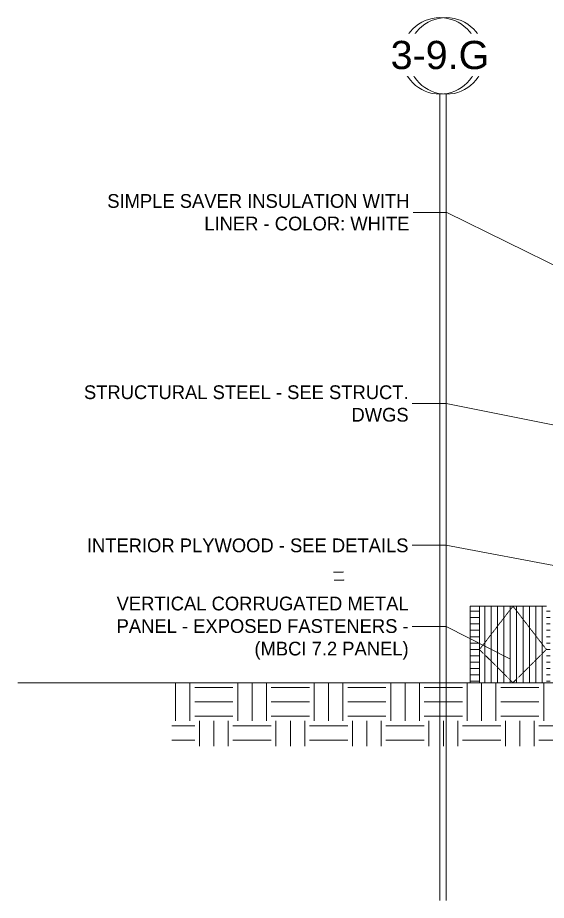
# Model space of a CAD drawing. Header units: inches. Extents: x 21386 to 98813, y -290 to 853.
# Drawn here: x 31053 to 31716, y -273 to 835 of the extents above; entities that cross this region are included whole.
import ezdxf

# ---------------------------------------------------------------- set-up
doc = ezdxf.new("R2010")
doc.units = ezdxf.units.IN
doc.header["$MEASUREMENT"] = 0
doc.linetypes.add('Dash 1_16_', pattern=[0.125, 0.0625, -0.0625])
doc.linetypes.add('Grid Line 1_2_', pattern=[0.875, 0.5, -0.125, 0.125, -0.125])
for name, color, linetype, lineweight in [('A-ANNO-IDEN', 131, 'Continuous', 9), ('A-DETL', 90, 'Continuous', 70), ('A-DOOR', 31, 'Continuous', 13), ('A-FLOR-LEVL', 51, 'Continuous', 9), ('A-WALL', 113, 'Continuous', 13), ('A-WALL-PATT', 111, 'Continuous', 25), ('C-TOPO', 7, 'Continuous', 13), ('S-GRID', 1, 'Continuous', 9), ('S-GRID-IDEN', 1, 'Continuous', 9)]:
    doc.layers.add(name, color=color, linetype=linetype, lineweight=lineweight)
doc.styles.add('Arial_2', font='arial.ttf', dxfattribs={"height": 35.407186})
doc.styles.add('Century Gothic', font='GOTHIC.TTF', dxfattribs={"height": 17.245342})
pattern_1 = [(180, (21214.803, 337.75), (-1e-15, -8), [])]

# ---------------------------------------------------------------- blocks, each defined once
blk = doc.blocks.new('dumpster door - one-1001559-Building Section - North_South looking East _ Fitness Center')
at = {"layer": 'A-DOOR', "lineweight": 9}
h = blk.add_hatch(dxfattribs=at)
h.set_pattern_fill('FP_44', color=8, style=0, pattern_type=2)
h.set_pattern_definition([(90, (21007.053, 0), (8, -5e-16), [])])
h.paths.add_polyline_path([(20941.1, 0), (21025.1, 0), (21025.1, 96), (20941.1, 96), (20941.1, 76.5)], flags=0)
at = {"layer": 'A-DOOR', "color": 8, "linetype": 'Dash 1_16_', "lineweight": 9}
for p, q in [((20941.1, 41.6), (20983.1, 96)), ((21025.1, 41.6), (20983.1, 96)), ((20983.1, 0), (20941.1, 41.6)), ((20983.1, 0), (21025.1, 41.6))]:
    blk.add_line(p, q, dxfattribs=at)
at = {"layer": 'A-DOOR', "color": 8, "lineweight": 9}
blk.add_line((21025.1, 96), (20941.1, 96), dxfattribs=at)
blk = doc.blocks.new('Grid - Grid Head - Circle-14747-Building Section - North_South looking East _ Fitness Center')
at = {"layer": 'S-GRID-IDEN'}
blk.add_circle((21143.8, 786.7), 48, dxfattribs=at)

msp = doc.modelspace()

# ---------------------------------------------------------------- hatches: boundary and pattern name
at = {"layer": 'A-WALL-PATT', "lineweight": 9}
h = msp.add_hatch(dxfattribs=at)
h.set_pattern_fill('FP_43', color=8, style=0, pattern_type=2)
h.set_pattern_definition(pattern_1)
h.paths.add_polyline_path([(31622.1, 0), (31622.1, 96), (31620.6, 96), (31620.6, 0)], flags=0)
h = msp.add_hatch(dxfattribs=at)
h.set_pattern_fill('FP_43', color=8, style=0, pattern_type=2)
h.set_pattern_definition(pattern_1)
h.paths.add_polyline_path([(31622.1, 0), (31632.3, 0), (31632.3, 96), (31622.1, 96), (31622.1, 76.5)], flags=0)
h.paths.add_polyline_path([(31716.3, 0), (31721.3, 0), (31721.3, 96), (31716.3, 96), (31716.3, 76.5)], flags=0)
h.paths.add_polyline_path([(31809.3, 0), (31809.3, 96), (31805.3, 96), (31805.3, 0)], flags=0)
at = {"layer": 'C-TOPO', "lineweight": 9}
h = msp.add_hatch(dxfattribs=at)
h.set_pattern_fill('FP_34', color=8, style=0, pattern_type=2)
h.set_pattern_definition([(0, (22011.01, 102), (48, 48), [48, -48]), (0, (22011.01, 120), (48, 48), [48, -48]), (0, (22011.01, 138), (48, 48), [48, -48]), (90, (22017.01, 144), (-48, 48), [48, -48]), (90, (22035.01, 144), (-48, 48), [48, -48]), (90, (22053.01, 144), (-48, 48), [48, -48])])
h.paths.add_polyline_path([(31796.9, -79.8), (31816.2, -79.8), (31816.2, -48), (31810.6, -48), (31810.6, -36), (31813.6, -36), (31813.6, 0), (31246.3, 0), (31246.3, -79.8), (31788.6, -79.8)], flags=0)

# ---------------------------------------------------------------- linework, layer by layer
at = {"layer": 'A-ANNO-IDEN', "color": 153}
for p, q in [((31591.6, 590.2), (31544.6, 590.2)), ((32151.6, 313.8), (31591.6, 590.2)), ((31590.4, 350.3), (31543.5, 350.3)), ((31857.1, 297), (31590.4, 350.3)), ((31590.3, 172.6), (31543.3, 172.6)), ((31890, 116.1), (31590.3, 172.6)), ((31590.4, 70.4), (31543.5, 70.4)), ((31671.4, 29.6), (31590.4, 70.4))]:
    msp.add_line(p, q, dxfattribs=at)
at = {"layer": 'A-DETL', "color": 8, "lineweight": 9}
for p, q in [((31461.4, 139.2), (31449.4, 138.7)), ((31449.4, 138.7), (31461.4, 138.7)), ((31461.4, 138.7), (31461.4, 139.2)), ((31462.2, 129.2), (31450.2, 128.7)), ((31450.2, 128.7), (31462.2, 128.7)), ((31462.2, 128.7), (31462.2, 129.2))]:
    msp.add_line(p, q, dxfattribs=at)
at = {"layer": 'A-FLOR-LEVL', "linetype": 'Grid Line 1_2_'}
msp.add_line((31052.9, 0), (34417.4, 0), dxfattribs=at)
at = {"layer": 'A-WALL', "color": 8, "lineweight": 9}
for p, q in [((31620.6, 0), (31620.6, 96)), ((31632.3, 96), (31620.6, 96)), ((31632.3, 0), (31632.3, 96))]:
    msp.add_line(p, q, dxfattribs=at)
at = {"layer": 'C-TOPO'}
for p, q in [((31246.3, 0), (31246.7, 0)), ((31246.7, 0), (31591.2, 0)), ((31591.2, 0), (31758.5, 0))]:
    msp.add_line(p, q, dxfattribs=at)
at = {"layer": 'C-TOPO', "color": 8, "lineweight": 9}
for p, q in [((31246.7, 0), (31246.3, 0)), ((31246.7, 0), (31591.2, 0)), ((31758.5, 0), (31591.2, 0))]:
    msp.add_line(p, q, dxfattribs=at)
at = {"layer": 'S-GRID', "linetype": 'Grid Line 1_2_'}
for p, q in [((31582.8, -273.2), (31582.8, 738.7)), ((31590.8, -273.2), (31590.8, 738.7))]:
    msp.add_line(p, q, dxfattribs=at)

# ---------------------------------------------------------------- block references
at = {"layer": 'A-DOOR', "color": 8, "lineweight": 9}
msp.add_blockref('dumpster door - one-1001559-Building Section - North_South looking East _ Fitness Center', (10691.3, 0), dxfattribs=at)
at = {"layer": 'S-GRID-IDEN'}
msp.add_blockref('Grid - Grid Head - Circle-14747-Building Section - North_South looking East _ Fitness Center', (10447, 0), dxfattribs=at)

# ---------------------------------------------------------------- next in the draw order: texts
at = {"layer": 'A-ANNO-IDEN', "char_height": 17.245, "attachment_point": 3, "line_spacing_factor": 0.984117, "style": 'Century Gothic', "bg_fill": 3, "box_fill_scale": 1.25, "bg_fill_color": 0, "bg_fill_transparency": 0}
for s, insert, width in [('SIMPLE SAVER INSULATION WITH\\PLINER - COLOR: WHITE', (31544.6, 613.2), 426.6), ('STRUCTURAL STEEL - SEE STRUCT.\\PDWGS', (31543.5, 373.2), 424.872), ('INTERIOR PLYWOOD - SEE DETAILS', (31543.3, 181), 452.52), ('VERTICAL CORRUGATED METAL\\PPANEL - EXPOSED FASTENERS -\\P(MBCI 7.2 PANEL)', (31543.5, 108), 425.736)]:
    msp.add_mtext(s, dxfattribs=dict(at, insert=insert, width=width))
at = {"layer": 'S-GRID-IDEN', "insert": (31590.8, 805.5), "char_height": 35.41, "width": 85.104, "attachment_point": 2, "line_spacing_factor": 0.938532, "style": 'Arial_2', "bg_fill": 3, "box_fill_scale": 1.25, "bg_fill_color": 0, "bg_fill_transparency": 0}
msp.add_mtext('3-9', dxfattribs=at)

# ---------------------------------------------------------------- next in the draw order: block references
at = {"layer": 'S-GRID-IDEN'}
msp.add_blockref('Grid - Grid Head - Circle-14747-Building Section - North_South looking East _ Fitness Center', (10439, 0), dxfattribs=at)

# ---------------------------------------------------------------- next in the draw order: texts
at = {"layer": 'S-GRID-IDEN', "insert": (31582.8, 805.5), "char_height": 35.41, "width": 147.312, "attachment_point": 2, "line_spacing_factor": 0.938532, "style": 'Arial_2', "bg_fill": 3, "box_fill_scale": 1.25, "bg_fill_color": 0, "bg_fill_transparency": 0}
msp.add_mtext('3-9.G', dxfattribs=at)

doc.saveas('drawing.dxf')
